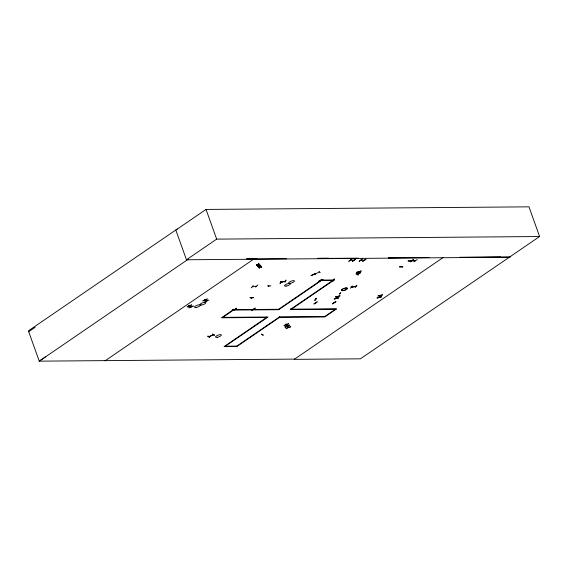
<?xml version="1.0" encoding="UTF-8"?>
<svg xmlns="http://www.w3.org/2000/svg" width="568" height="568" viewBox="0 0 568 568"><rect width="100%" height="100%" fill="white"/><g stroke="black" fill="none" stroke-linecap="round" stroke-linejoin="round"><path stroke-width="0.85" d="M251.148 287.862L253.278 285.555M207.902 336.107L209.706 337.179M188.91 306.195L190.472 307.167M189.045 305.882L190.72 307.082M204.686 300.195L206.227 301.175M206.411 301.054L204.828 299.868M314.196 273.506L315.701 274.486M350.371 288.246L352.188 285.945M316.191 298.399L314.857 300.351L316.078 298.164M316.135 298.37L314.864 300.316M334.311 279.108L333.033 281.089L334.275 278.888M280.059 283.354L281.309 281.366L280.074 283.333M280.258 283.276L281.124 281.451M286.251 324.789L287.067 326.046M287.33 326.394L288.352 327.601L287.358 326.373M381.611 296.837L376.967 298.051L381.589 296.815M360.779 260.336L364.344 260.208L363.896 260.307M253.591 309.127L253.449 309.219M315.602 302.921L316.106 302.822L315.716 302.829M411.992 260.79L415.421 260.755M356.079 274.209L360.765 272.718L356.015 273.897M358.522 273.4L358.926 271.717L358.365 273.435M361.177 271.035L356.491 272.406L361.198 270.936M379.239 297.412L380.248 295.58M380.482 295.523L379.445 297.334M336.483 298.413L337.527 296.581M337.782 296.524L336.703 298.356M256.416 264.674L259.193 268.096M256.864 264.496L259.633 267.918L256.466 264.66M261.124 267.201L258.262 263.942M261.564 267.024L258.71 263.765M286.002 280.258L284.895 282.182L285.896 280.067M378.125 295.942L382.704 294.827L378.075 296.013M334.247 299.059L338.883 297.852L334.24 299.024M340.005 295.836L335.432 296.943M339.735 293.5L340.154 293.386M339.636 294.302L340.715 292.406M358.337 274.124L357.826 274.252L358.365 274.053M358.919 273.094L357.812 275.04L358.891 273.151M232.674 309.397L236.153 309.546M250.09 297.753L253.534 297.731L250.069 297.703M287.259 325.954L286.485 324.697M234.421 309.596L234.754 309.382M251.198 298.115L251.567 297.88M251.759 297.738L252.256 297.504L251.887 297.738M251.695 297.888L251.262 298.079M268.664 286.258L268.849 286.045M269.019 286.038L268.593 286.215M351.265 286.797C351.429 287.486 351.514 286.123 351.961 287.06M356.917 285.285L355.014 287.351L356.697 285.285M336.568 298.264L336.526 297.902M257.844 285.022L255.671 287.131M206.234 300.458L205.758 300.635M313.174 274.784L313.422 274.678M320.508 280.471L320.601 279.932L320.735 280.407M280.862 282.331L285.434 281.203L280.841 282.402M213.277 334.808L208.861 336.746L208.775 336.27L209.28 336.547M334.296 280.003L333.856 280.102M28.712 331.712L35.138 327.282M45.681 356.725L39.256 361.156L28.4 330.846L177.315 228.968M294.288 359.352L294.636 359.111L39.256 361.156L188.171 259.278M206.035 209.429L175.839 230.083L186.474 259.775L509.404 257.197L539.6 236.536L528.971 206.844L206.035 209.429L216.664 239.121L539.6 236.536M186.474 259.775L216.664 239.121M105.016 360.865L254.279 258.745L246.363 258.802M279.321 309.276L233.434 309.638L221.52 317.789L267.407 317.427M222.812 317.363L233.476 310.064M278.647 309.283L321.325 280.088L334.133 279.981L291.462 309.177M351.904 259.157L348.702 261.358L351.99 258.937M224.729 346.615L268.025 317.001L222.138 317.363M353.715 260.172L353.793 260.286M352.515 261.301L355.724 259.129L352.529 261.323M359.189 261.315L362.349 258.937L359.239 261.379M361.134 260.329L360.893 260.243M236.203 346.53L279.499 316.909L325.386 316.539M279.548 317.327L236.87 346.523L224.062 346.622L266.74 317.427L266.605 317.058M362.718 261.315L366.069 259.15L362.846 261.315M324.719 316.546L335.39 309.248M443.203 257.474L294.245 359.352L360.403 358.827L509.404 257.197M267.429 285.896L270.829 285.867M236.671 308.183L233.299 310.398M235.486 309.262L235.223 309.269M251.922 310.263L255.33 308.062L251.936 310.22M313.856 303.958L317.278 301.771L314.054 303.965M333.764 302.687L334.034 302.758M335.716 301.587L332.514 303.788M413.561 259.413L410.252 261.827L413.469 259.626M417.246 259.59L413.902 261.784M399.453 266.924L402.975 266.853L399.51 266.818M408.115 261.01L411.544 260.989M314.991 273.989L319.386 272.079M262.416 334.623L262.956 334.46L262.459 334.673M286.478 324.477L286.116 324.626M351.322 286.726L351.493 287.238L355.795 286.393M339.735 293.436L340.154 293.315M208.775 336.27L208.939 336.71M213.227 334.829L208.981 336.767M212.425 334.268L214.363 335.127L212.326 334.083M191.586 304.959L187.099 306.905L191.53 304.931M190.102 306.592L190.33 306.337M193.269 306.053L188.746 307.899L193.269 306.046M202.875 300.905L207.377 298.945L202.932 300.891M204.48 301.913L208.946 300.01M318.975 271.454L320.238 272.541M315.496 273.705L310.944 275.601L315.481 273.79M322.965 279.513L318.407 281.394L322.915 279.477M286.059 323.767L287.188 324.91M289.488 325.116L284.859 326.891L289.531 325.201M289.751 325.457L285.072 327.125L289.701 325.365M290.56 326.749L285.917 328.467L290.61 326.834M350.768 260.3L353.999 260.187M412.141 260.698L415.478 260.669M206.099 300.373L205.651 300.564M315.723 299.364L316.135 299.18M351.521 287.152L355.873 286.3M256.615 286.094L252.355 286.861M351.727 286.641L351.911 287.074M212.617 334.204L214.349 335.106M189.676 305.818L191.239 306.812M191.43 306.734L189.889 305.761M205.353 299.627L207.015 300.827L205.481 299.826M207.178 300.756L205.673 299.762M247.229 258.802L256.935 258.724M317.959 258.241L328.574 258.156M388.718 257.673L399.332 257.588M253.931 258.987L286.655 258.724M317.611 258.476L358.294 258.156M388.37 257.915L429.053 257.588M459.732 257.347L500.621 257.02M321.367 280.507L332.841 280.414M336.057 309.24L290.17 309.61L333.466 279.988L333.331 279.619M278.881 317.334L324.768 316.965L336.682 308.814L290.788 309.184L290.66 308.814M225.354 346.196L236.828 346.104M459.924 257.361L510.355 257.02M408.115 260.96L411.637 260.925M333.686 302.765L334.112 302.687M236.522 308.211L233.306 310.412M258.887 263.808L261.614 267.01M258.447 263.985L261.166 267.187M261.457 267.18L258.596 263.921M261.01 267.358L258.149 264.099M359.132 273.066L358.06 274.969M259.768 267.741L257.048 264.539M259.32 267.918L256.601 264.716M204.885 300.046L206.468 301.104M339.948 295.885L335.383 297.007M321.857 279.712L321.992 280.081L278.696 309.702L232.809 310.064L232.674 309.695M321.19 279.712L321.325 280.088M279.364 316.532L279.499 316.909M233.299 309.269L233.434 309.638M207.959 336.27L209.706 337.207L207.959 336.291M261.507 334.19L263.105 335.191L261.507 334.19M335.865 301.594L332.479 303.816L335.865 301.594M190.053 305.414L188.569 306.06L190.046 305.428M288.65 323.76L284 325.521L288.658 323.781M290.276 283.29A3.081 0.93 -19.7 0 0 294.444 280.982A3.081 0.93 -19.7 0 0 289.879 281.721A3.081 0.93 -19.7 0 0 290.276 283.29M286.187 286.087A3.081 0.93 -19.7 0 0 290.354 283.78A3.081 0.93 -19.7 0 0 285.789 284.518A3.081 0.93 -19.7 0 0 286.187 286.087M217.203 337.293A3.096 0.937 -19.7 0 0 221.392 334.978A3.096 0.937 -19.7 0 0 216.806 335.716A3.096 0.937 -19.7 0 0 217.203 337.293M343.008 290.639A3.096 0.937 -19.7 0 0 347.311 288.345A3.096 0.937 -19.7 0 0 342.824 288.984A3.096 0.937 -19.7 0 0 343.008 290.639A3.081 0.93 -19.7 0 0 347.304 288.359A3.081 0.93 -19.7 0 0 342.831 288.998A3.081 0.93 -19.7 0 0 343.015 290.639M196.145 307.466A3.096 0.937 -19.7 0 0 200.326 305.151A3.096 0.937 -19.7 0 0 195.747 305.889A3.096 0.937 -19.7 0 0 196.145 307.466M201.683 304.973A3.096 0.937 -19.7 0 0 205.872 302.659A3.096 0.937 -19.7 0 0 201.285 303.39A3.096 0.937 -19.7 0 0 201.683 304.973"/></g></svg>
